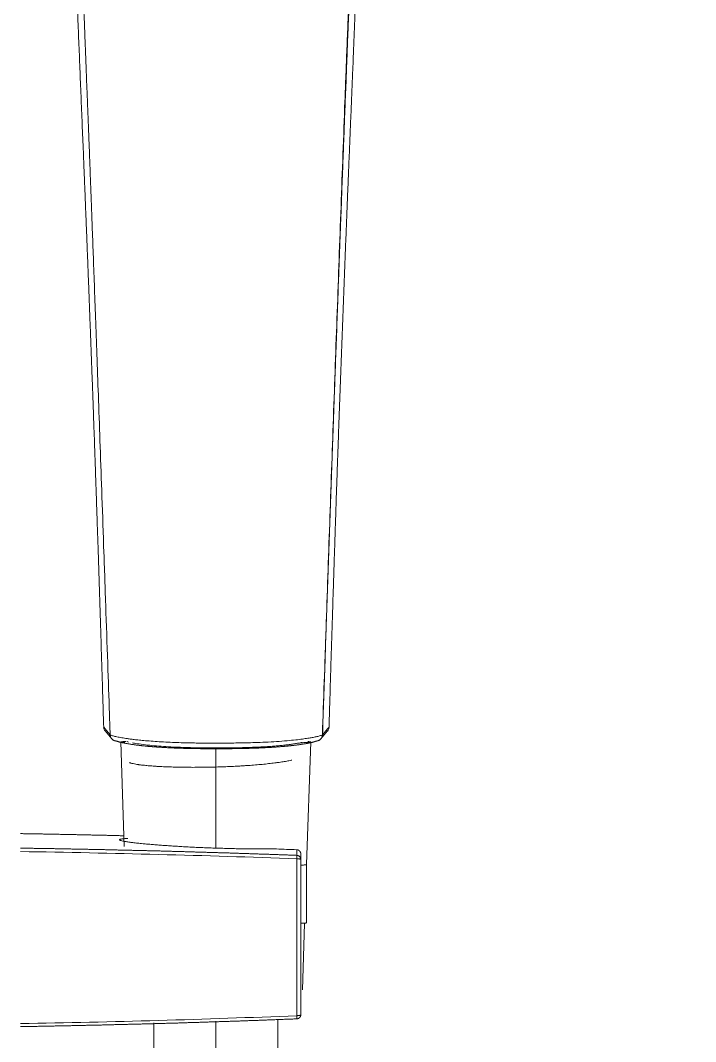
# Model space of a CAD drawing. Extents: x 8896 to 12055, y -91 to 2224.
# Drawn here: x 9919.9 to 10001.6, y 944.3 to 1068 of the extents above; entities that cross this region are included whole.
import ezdxf

# ---------------------------------------------------------------- set-up
doc = ezdxf.new("R2010")
doc.units = 0
doc.header["$LTSCALE"] = 10
doc.header["$MEASUREMENT"] = 0
doc.layers.add('1', color=7, linetype='CONTINUOUS')

msp = doc.modelspace()

# ---------------------------------------------------------------- linework, layer by layer
at = {"layer": '1', "color": 7, "linetype": 'Continuous', "lineweight": 18}
for p, q in [((9930.16, 981.95), (9930.96, 980.99)), ((9956.29, 980.99), (9957.1, 981.95)), ((9932.05, 980.61), (9932.47, 967.97)), ((9954.55, 965.76), (9955.05, 980.61)), ((9954.55, 958.71), (9954.55, 965.76)), ((9954.05, 950.61), (9954.31, 958.61)), ((9936.05, 946.59), (9936.05, 940.62)), ((9951.05, 940.62), (9951.05, 947.01))]:
    msp.add_line(p, q, dxfattribs=at)
at = {"layer": '1', "color": 7, "linetype": 'Continuous', "lineweight": 13}
for p, q in [((9943.55, 967.76), (9943.55, 979.79)), ((9943.55, 946.8), (9943.55, 940.48))]:
    msp.add_line(p, q, dxfattribs=at)
at = {"layer": '1', "color": 7, "linetype": 'Continuous', "lineweight": 18}
for major_axis, start_param, end_param in [((-11, 0), 2.784531, 3.141595), ((11, 0), 5.9758, 6.282645)]:
    msp.add_ellipse((9943.55, 965.76), major_axis=major_axis, ratio=0.017452, start_param=start_param, end_param=end_param, dxfattribs=at)
for points, degree, knots in [([(9885.62, 1160.73), (9885.62, 1160.73), (9885.62, 1160.55), (9885.62, 1160.18), (9885.62, 1159.6), (9885.62, 1158.98), (9885.62, 1158.3), (9885.62, 1157.56), (9885.62, 1156.75), (9885.62, 1155.88), (9885.62, 1154.93), (9885.62, 1153.9), (9885.62, 1152.78), (9885.62, 1151.57), (9885.62, 1150.25), (9885.62, 1148.83), (9885.62, 1147.29), (9885.62, 1145.63), (9885.62, 1143.83), (9885.62, 1141.88), (9885.62, 1139.78), (9885.62, 1137.52), (9885.62, 1135.23), (9885.62, 1133.05), (9885.63, 1131.11), (9885.62, 1129.41), (9885.61, 1127.91), (9885.64, 1126.58), (9885.74, 1125.36), (9885.92, 1124.19), (9886.17, 1123.04), (9886.51, 1121.92), (9886.92, 1120.85), (9887.4, 1119.81), (9887.95, 1118.81), (9888.59, 1117.83), (9889.3, 1116.87), (9890.12, 1115.92), (9891.04, 1114.98), (9892.09, 1114.05), (9893.27, 1113.11), (9894.64, 1112.15), (9896.23, 1111.17), (9898.11, 1110.15), (9900.33, 1109.09), (9902.87, 1108), (9905.52, 1106.96), (9908.09, 1105.98), (9910.42, 1105.09), (9912.48, 1104.26), (9914.27, 1103.47), (9915.81, 1102.72), (9917.12, 1102), (9918.22, 1101.3), (9919.16, 1100.61), (9919.98, 1099.94), (9920.7, 1099.3), (9921.32, 1098.72), (9921.84, 1098.18), (9922.27, 1097.69), (9922.63, 1097.23), (9922.92, 1096.81), (9923.18, 1096.41), (9923.43, 1096), (9923.69, 1095.53), (9923.96, 1095.01), (9924.25, 1094.41), (9924.55, 1093.73), (9924.85, 1092.94), (9925.15, 1092.04), (9925.45, 1091), (9925.74, 1089.8), (9926.02, 1088.45), (9926.28, 1086.93), (9926.5, 1085.33), (9926.68, 1083.78), (9926.82, 1082.38), (9926.93, 1081.13), (9927.02, 1080.02), (9927.09, 1079.01), (9927.15, 1078.11), (9927.2, 1077.29), (9927.24, 1076.54), (9927.28, 1075.87), (9927.31, 1075.27), (9927.34, 1074.73), (9927.37, 1074.22), (9927.39, 1073.71), (9927.42, 1073.18), (9927.44, 1072.59), (9927.47, 1071.94), (9927.5, 1071.22), (9927.54, 1070.42), (9927.57, 1069.55), (9927.61, 1068.6), (9927.66, 1067.56), (9927.7, 1066.44), (9927.75, 1065.22), (9927.8, 1063.89), (9927.86, 1062.48), (9927.91, 1060.96), (9927.98, 1059.31), (9928.05, 1057.52), (9928.12, 1055.55), (9928.21, 1053.39), (9928.3, 1051.03), (9928.39, 1048.46), (9928.5, 1045.67), (9928.61, 1042.59), (9928.74, 1039.18), (9928.88, 1035.42), (9929.03, 1031.31), (9929.19, 1026.79), (9929.37, 1021.78), (9929.57, 1016.22), (9929.79, 1010.09), (9930.02, 1003.38), (9930.26, 996.4), (9930.5, 989.62), (9930.66, 984.69), (9930.75, 982.07), (9930.77, 981.48)], 3, [0, 0, 0, 0, 0.000032, 0.002853, 0.005915, 0.009219, 0.012788, 0.016686, 0.020946, 0.025584, 0.030598, 0.036027, 0.041936, 0.048349, 0.055304, 0.062834, 0.070969, 0.079768, 0.089277, 0.09955, 0.11066, 0.122686, 0.135426, 0.147057, 0.157274, 0.166263, 0.174134, 0.181095, 0.187221, 0.193278, 0.199482, 0.205521, 0.211432, 0.217248, 0.223079, 0.228974, 0.234987, 0.241231, 0.247782, 0.254714, 0.262157, 0.270273, 0.279336, 0.289731, 0.301719, 0.315444, 0.33017, 0.343512, 0.355855, 0.366693, 0.376274, 0.384706, 0.392075, 0.398468, 0.404106, 0.409527, 0.414288, 0.4185, 0.422233, 0.425523, 0.428414, 0.430966, 0.433258, 0.435621, 0.438265, 0.44122, 0.444528, 0.448252, 0.45245, 0.457189, 0.46258, 0.46868, 0.475539, 0.483268, 0.491645, 0.499512, 0.506432, 0.512574, 0.518067, 0.523014, 0.527483, 0.531512, 0.53516, 0.538475, 0.541443, 0.544082, 0.546534, 0.548966, 0.551542, 0.554412, 0.55762, 0.561169, 0.565074, 0.569356, 0.574029, 0.579104, 0.584591, 0.590585, 0.597125, 0.60408, 0.611411, 0.619452, 0.628252, 0.63782, 0.648338, 0.660033, 0.672514, 0.686018, 0.700973, 0.717659, 0.736037, 0.756064, 0.777969, 0.802292, 0.829499, 0.859327, 0.892162, 0.927753, 0.961595, 0.991414, 1, 1, 1, 1]), ([(10001.19, 1160.54), (10001.19, 1156.6), (10001.19, 1152.67), (10001.18, 1147.75), (10001.18, 1146.77), (10001.18, 1144.8), (10001.18, 1143.82), (10001.18, 1141.85), (10001.18, 1140.86), (10001.18, 1138.9), (10001.18, 1137.91), (10001.18, 1136.44), (10001.18, 1135.95), (10001.18, 1134.96), (10001.18, 1134.47), (10001.18, 1133.49), (10001.18, 1133), (10001.17, 1132.01), (10001.17, 1131.52), (10001.17, 1130.78), (10001.17, 1130.41), (10001.17, 1130.05), (10001.17, 1129.8), (10001.17, 1129.68), (10001.18, 1129.31), (10001.18, 1129.06), (10001.18, 1128.57), (10001.18, 1128.33), (10001.18, 1127.83), (10001.18, 1127.59), (10001.17, 1127.1), (10001.16, 1126.85), (10001.14, 1126.36), (10001.13, 1126.12), (10001.1, 1125.76), (10001.09, 1125.63), (10001.06, 1125.39), (10001.02, 1125.03), (10000.97, 1124.66), (10000.89, 1124.18), (10000.84, 1123.94), (10000.69, 1123.22), (10000.57, 1122.75), (10000.28, 1121.81), (10000.11, 1121.34), (9999.83, 1120.66), (9999.73, 1120.43), (9999.52, 1119.98), (9999.41, 1119.76), (9999.06, 1119.1), (9998.8, 1118.67), (9998.25, 1117.84), (9997.96, 1117.43), (9997.33, 1116.64), (9997, 1116.25), (9996.31, 1115.51), (9995.94, 1115.15), (9995.19, 1114.46), (9994.8, 1114.12), (9993.99, 1113.48), (9993.58, 1113.17), (9992.73, 1112.57), (9992.3, 1112.28), (9991.42, 1111.72), (9990.97, 1111.46), (9990.06, 1110.94), (9989.6, 1110.69), (9988.66, 1110.2), (9988.19, 1109.97), (9986.76, 1109.29), (9985.79, 1108.86), (9984.33, 1108.24), (9983.84, 1108.04), (9982.85, 1107.65), (9982.36, 1107.45), (9981.37, 1107.07), (9980.87, 1106.88), (9979.88, 1106.49), (9979.38, 1106.3), (9978.39, 1105.92), (9977.89, 1105.73), (9976.9, 1105.35), (9976.41, 1105.15), (9975.42, 1104.75), (9974.93, 1104.55), (9973.95, 1104.13), (9973.46, 1103.92), (9972.5, 1103.47), (9972.02, 1103.24), (9971.07, 1102.76), (9970.6, 1102.5), (9969.91, 1102.1), (9969.69, 1101.97), (9969.24, 1101.68), (9969.02, 1101.54), (9968.58, 1101.24), (9968.36, 1101.08), (9967.94, 1100.76), (9967.73, 1100.6), (9967.32, 1100.27), (9967.12, 1100.1), (9966.72, 1099.75), (9966.52, 1099.58), (9966.13, 1099.22), (9965.94, 1099.04), (9965.66, 1098.76), (9965.57, 1098.66), (9965.38, 1098.47), (9965.2, 1098.28), (9965.03, 1098.09), (9964.85, 1097.89), (9964.77, 1097.78), (9964.61, 1097.58), (9964.53, 1097.47), (9964.37, 1097.26), (9964.3, 1097.15), (9964.15, 1096.94), (9964.08, 1096.83), (9963.94, 1096.6), (9963.87, 1096.49), (9963.67, 1096.15), (9963.54, 1095.92), (9963.29, 1095.46), (9963.17, 1095.23), (9963, 1094.88), (9962.95, 1094.76), (9962.84, 1094.52), (9962.73, 1094.28), (9962.63, 1094.04), (9962.53, 1093.8), (9962.49, 1093.68), (9962.35, 1093.31), (9962.26, 1093.07), (9962.1, 1092.57), (9962.02, 1092.32), (9961.87, 1091.82), (9961.8, 1091.57), (9961.67, 1091.07), (9961.6, 1090.81), (9961.49, 1090.3), (9961.43, 1090.05), (9961.32, 1089.54), (9961.27, 1089.28), (9961.17, 1088.77), (9961.13, 1088.51), (9960.99, 1087.74), (9960.91, 1087.22), (9960.76, 1086.18), (9960.69, 1085.66), (9960.57, 1084.62), (9960.51, 1084.1), (9960.41, 1083.06), (9960.36, 1082.53), (9960.27, 1081.48), (9960.23, 1080.96), (9960.15, 1079.91), (9960.12, 1079.38), (9960.05, 1078.33), (9960.02, 1077.8), (9959.96, 1076.75), (9959.93, 1076.22), (9959.88, 1075.17), (9959.85, 1074.64), (9959.8, 1073.58), (9959.78, 1073.06), (9959.73, 1072), (9959.71, 1071.47), (9959.66, 1070.41), (9959.64, 1069.88), (9959.6, 1068.82), (9959.58, 1068.29), (9959.52, 1066.7), (9959.47, 1065.64), (9959.39, 1063.52), (9959.35, 1062.46), (9959.29, 1060.87), (9959.27, 1060.33), (9959.23, 1059.27), (9959.21, 1058.74), (9959.11, 1056.08), (9959.03, 1053.96), (9958.87, 1049.7), (9958.8, 1047.57), (9958.56, 1041.19), (9958.41, 1036.92), (9958.18, 1030.53), (9958.1, 1028.4), (9957.95, 1024.13), (9957.87, 1022), (9957.65, 1015.61), (9957.5, 1011.34), (9957.27, 1004.94), (9957.2, 1002.81), (9957.05, 998.54), (9956.98, 996.41), (9956.76, 990), (9956.61, 985.74), (9956.47, 981.47)], 3, [0, 0, 0, 0, 0.0625, 0.0625, 0.078125, 0.078125, 0.09375, 0.09375, 0.109375, 0.109375, 0.125, 0.125, 0.132812, 0.132812, 0.140625, 0.140625, 0.148437, 0.148437, 0.15625, 0.15625, 0.160156, 0.162109, 0.162109, 0.164062, 0.164062, 0.167969, 0.167969, 0.171875, 0.171875, 0.175781, 0.175781, 0.179687, 0.179687, 0.183594, 0.183594, 0.185547, 0.185547, 0.1875, 0.191406, 0.191406, 0.195312, 0.195312, 0.203125, 0.203125, 0.210937, 0.210937, 0.214844, 0.214844, 0.21875, 0.21875, 0.226562, 0.226562, 0.234375, 0.234375, 0.242187, 0.242187, 0.25, 0.25, 0.257812, 0.257812, 0.265625, 0.265625, 0.273437, 0.273437, 0.28125, 0.28125, 0.289062, 0.289062, 0.296875, 0.296875, 0.3125, 0.3125, 0.320312, 0.320312, 0.328125, 0.328125, 0.335937, 0.335937, 0.34375, 0.34375, 0.351562, 0.351562, 0.359375, 0.359375, 0.367187, 0.367187, 0.375, 0.375, 0.382812, 0.382812, 0.390625, 0.390625, 0.394531, 0.394531, 0.398437, 0.398437, 0.402344, 0.402344, 0.40625, 0.40625, 0.410156, 0.410156, 0.414062, 0.414062, 0.417969, 0.417969, 0.419922, 0.419922, 0.421875, 0.423828, 0.423828, 0.425781, 0.425781, 0.427734, 0.427734, 0.429687, 0.429687, 0.431641, 0.431641, 0.433594, 0.433594, 0.4375, 0.4375, 0.441406, 0.441406, 0.443359, 0.443359, 0.445312, 0.447266, 0.447266, 0.449219, 0.449219, 0.453125, 0.453125, 0.457031, 0.457031, 0.460937, 0.460937, 0.464844, 0.464844, 0.46875, 0.46875, 0.472656, 0.472656, 0.476562, 0.476562, 0.484375, 0.484375, 0.492187, 0.492187, 0.5, 0.5, 0.507812, 0.507812, 0.515625, 0.515625, 0.523437, 0.523437, 0.53125, 0.53125, 0.539062, 0.539062, 0.546875, 0.546875, 0.554687, 0.554687, 0.5625, 0.5625, 0.570312, 0.570312, 0.578125, 0.578125, 0.59375, 0.59375, 0.609375, 0.609375, 0.617187, 0.617187, 0.625, 0.625, 0.65625, 0.65625, 0.6875, 0.6875, 0.75, 0.75, 0.78125, 0.78125, 0.8125, 0.8125, 0.875, 0.875, 0.90625, 0.90625, 0.9375, 0.9375, 1, 1, 1, 1]), ([(10001.63, 1160.73), (10001.63, 1160.52), (10001.63, 1160.11), (10001.63, 1159.5), (10001.63, 1158.9), (10001.63, 1158.31), (10001.63, 1157.72), (10001.63, 1157.14), (10001.63, 1156.55), (10001.63, 1155.96), (10001.63, 1155.36), (10001.63, 1154.77), (10001.63, 1154.18), (10001.63, 1153.59), (10001.63, 1153), (10001.63, 1152.41), (10001.63, 1151.83), (10001.63, 1151.24), (10001.63, 1150.66), (10001.63, 1150.07), (10001.63, 1149.49), (10001.63, 1148.91), (10001.63, 1148.33), (10001.63, 1147.75), (10001.63, 1147.17), (10001.63, 1146.59), (10001.63, 1146.01), (10001.63, 1145.43), (10001.63, 1144.86), (10001.63, 1144.28), (10001.63, 1143.71), (10001.63, 1143.14), (10001.63, 1142.57), (10001.63, 1141.99), (10001.63, 1141.43), (10001.63, 1140.86), (10001.63, 1140.29), (10001.63, 1139.72), (10001.63, 1139.16), (10001.63, 1138.59), (10001.63, 1138.03), (10001.63, 1137.47), (10001.63, 1136.91), (10001.63, 1136.35), (10001.63, 1135.79), (10001.63, 1135.24), (10001.64, 1134.68), (10001.64, 1134.13), (10001.64, 1133.57), (10001.63, 1133.02), (10001.63, 1132.47), (10001.63, 1131.92), (10001.63, 1131.37), (10001.63, 1130.82), (10001.63, 1130.27), (10001.64, 1129.72), (10001.64, 1129.17), (10001.64, 1128.63), (10001.64, 1128.08), (10001.64, 1127.54), (10001.62, 1126.99), (10001.6, 1126.45), (10001.56, 1125.91), (10001.51, 1125.38), (10001.44, 1124.84), (10001.35, 1124.31), (10001.25, 1123.78), (10001.13, 1123.26), (10000.99, 1122.74), (10000.83, 1122.23), (10000.67, 1121.72), (10000.48, 1121.22), (10000.28, 1120.73), (10000.06, 1120.25), (9999.82, 1119.77), (9999.48, 1119.12), (9999, 1118.32), (9998.34, 1117.38), (9997.63, 1116.49), (9996.87, 1115.64), (9996.06, 1114.84), (9995.21, 1114.09), (9994.33, 1113.38), (9993.41, 1112.71), (9992.48, 1112.07), (9991.52, 1111.48), (9990.55, 1110.92), (9989.57, 1110.39), (9988.58, 1109.89), (9987.59, 1109.41), (9986.59, 1108.95), (9985.55, 1108.5), (9984.48, 1108.05), (9983.38, 1107.61), (9982.27, 1107.17), (9981.15, 1106.74), (9980.04, 1106.32), (9978.94, 1105.9), (9977.83, 1105.47), (9976.73, 1105.04), (9975.62, 1104.6), (9974.72, 1104.23), (9974.02, 1103.93), (9973.51, 1103.7), (9973.01, 1103.47), (9972.51, 1103.24), (9972.01, 1102.99), (9971.52, 1102.75), (9971.03, 1102.49), (9970.59, 1102.24), (9970.17, 1102), (9969.78, 1101.76), (9969.37, 1101.5), (9968.95, 1101.22), (9968.52, 1100.92), (9968.07, 1100.58), (9967.62, 1100.22), (9967.17, 1099.85), (9966.74, 1099.46), (9966.32, 1099.08), (9965.93, 1098.7), (9965.57, 1098.34), (9965.25, 1097.99), (9964.95, 1097.65), (9964.69, 1097.31), (9964.44, 1096.97), (9964.21, 1096.62), (9963.99, 1096.27), (9963.79, 1095.92), (9963.6, 1095.58), (9963.41, 1095.24), (9963.24, 1094.9), (9963.07, 1094.56), (9962.92, 1094.22), (9962.78, 1093.89), (9962.65, 1093.57), (9962.53, 1093.25), (9962.41, 1092.94), (9962.31, 1092.64), (9962.21, 1092.35), (9962.12, 1092.07), (9962.04, 1091.79), (9961.96, 1091.53), (9961.89, 1091.27), (9961.82, 1091.02), (9961.76, 1090.78), (9961.7, 1090.55), (9961.65, 1090.32), (9961.6, 1090.11), (9961.55, 1089.91), (9961.51, 1089.71), (9961.44, 1089.41), (9961.35, 1088.98), (9961.24, 1088.42), (9961.14, 1087.85), (9961.04, 1087.26), (9960.95, 1086.66), (9960.86, 1086.05), (9960.77, 1085.43), (9960.69, 1084.79), (9960.62, 1084.14), (9960.54, 1083.48), (9960.48, 1082.8), (9960.41, 1082.11), (9960.35, 1081.4), (9960.29, 1080.68), (9960.23, 1079.94), (9960.18, 1079.19), (9960.13, 1078.42), (9960.07, 1077.5), (9960.01, 1076.43), (9959.94, 1075.22), (9959.88, 1074.02), (9959.82, 1072.8), (9959.76, 1071.54), (9959.71, 1070.34), (9959.67, 1069.2), (9959.62, 1068.15), (9959.58, 1067.07), (9959.53, 1065.96), (9959.49, 1064.82), (9959.45, 1063.67), (9959.4, 1062.5), (9959.36, 1061.33), (9959.31, 1060.16), (9959.26, 1058.99), (9959.22, 1057.82), (9959.17, 1056.64), (9959.13, 1055.46), (9959.08, 1054.27), (9959.04, 1053.08), (9958.99, 1051.87), (9958.94, 1050.65), (9958.9, 1049.42), (9958.85, 1048.18), (9958.8, 1046.93), (9958.76, 1045.66), (9958.71, 1044.39), (9958.67, 1043.39), (9958.63, 1042.36), (9958.58, 1041), (9958.5, 1038.76), (9958.38, 1035.61), (9958.25, 1031.88), (9958.11, 1027.98), (9957.97, 1024.31), (9957.85, 1020.95), (9957.72, 1017.28), (9957.58, 1013.2), (9957.42, 1008.6), (9957.25, 1004.01), (9957.1, 999.43), (9956.94, 994.88), (9956.78, 990.37), (9956.63, 985.91), (9956.53, 982.95), (9956.48, 981.48)], 3, [0, 0, 0, 0, 0.003334, 0.006553, 0.009708, 0.012825, 0.015932, 0.019045, 0.022166, 0.025291, 0.02842, 0.03155, 0.034679, 0.037804, 0.040923, 0.044035, 0.04714, 0.05024, 0.053334, 0.056425, 0.059511, 0.062593, 0.065671, 0.068743, 0.071811, 0.074874, 0.077932, 0.080985, 0.084032, 0.087074, 0.09011, 0.093141, 0.096167, 0.099187, 0.102201, 0.105209, 0.108212, 0.111209, 0.114199, 0.117184, 0.120163, 0.123135, 0.126102, 0.129062, 0.132016, 0.134963, 0.137905, 0.140841, 0.143771, 0.146696, 0.149617, 0.152535, 0.155448, 0.158358, 0.161264, 0.164166, 0.167064, 0.169957, 0.172843, 0.175723, 0.178595, 0.181461, 0.184321, 0.187176, 0.190027, 0.192871, 0.195708, 0.198536, 0.201356, 0.204167, 0.206968, 0.209761, 0.212544, 0.215318, 0.218083, 0.220841, 0.226761, 0.232636, 0.238471, 0.244269, 0.250032, 0.255759, 0.261451, 0.26711, 0.272732, 0.278318, 0.283865, 0.289371, 0.294838, 0.300268, 0.305664, 0.311028, 0.316886, 0.322739, 0.328585, 0.334416, 0.340225, 0.346018, 0.351806, 0.357598, 0.363402, 0.369226, 0.371929, 0.374636, 0.377345, 0.380053, 0.382759, 0.385461, 0.388158, 0.390857, 0.393005, 0.395253, 0.397609, 0.400083, 0.402688, 0.405434, 0.408297, 0.411193, 0.414079, 0.4169, 0.419597, 0.422111, 0.42444, 0.426626, 0.42872, 0.430774, 0.432851, 0.435002, 0.436921, 0.438846, 0.440774, 0.442686, 0.444562, 0.446389, 0.448165, 0.44989, 0.451565, 0.45319, 0.454765, 0.456291, 0.457768, 0.459195, 0.460573, 0.461901, 0.463181, 0.464411, 0.465593, 0.466724, 0.467807, 0.468839, 0.469822, 0.470755, 0.473516, 0.476335, 0.479212, 0.482148, 0.485142, 0.488195, 0.491306, 0.494478, 0.497713, 0.501011, 0.504376, 0.507809, 0.51131, 0.514881, 0.518522, 0.522236, 0.526025, 0.529894, 0.535866, 0.541826, 0.547723, 0.553659, 0.559821, 0.566362, 0.571342, 0.576511, 0.581843, 0.587311, 0.59289, 0.598553, 0.604271, 0.610016, 0.615762, 0.621499, 0.627237, 0.632987, 0.638759, 0.644565, 0.650412, 0.65631, 0.662268, 0.668288, 0.674366, 0.680494, 0.686668, 0.692883, 0.699136, 0.701428, 0.708006, 0.718937, 0.734311, 0.754223, 0.773572, 0.791488, 0.807921, 0.822816, 0.845206, 0.867664, 0.890109, 0.912463, 0.934671, 0.956691, 0.97848, 1, 1, 1, 1]), ([(9925.23, 1092.01), (9925.26, 1091.84), (9925.34, 1091.34), (9925.47, 1090.48), (9925.61, 1089.41), (9925.73, 1088.31), (9925.84, 1087.17), (9925.95, 1085.99), (9926.04, 1084.79), (9926.13, 1083.56), (9926.23, 1082.06), (9926.33, 1080.31), (9926.43, 1078.36), (9926.51, 1076.48), (9926.59, 1074.69), (9926.67, 1072.96), (9926.74, 1071.28), (9926.81, 1069.61), (9926.87, 1067.94), (9926.94, 1066.29), (9927.01, 1064.64), (9927.08, 1062.99), (9927.14, 1061.33), (9927.21, 1059.66), (9927.28, 1057.98), (9927.35, 1056.29), (9927.42, 1054.6), (9927.49, 1052.89), (9927.56, 1051.18), (9927.63, 1049.45), (9927.7, 1047.72), (9927.77, 1045.97), (9927.84, 1044.22), (9927.91, 1042.47), (9927.98, 1040.71), (9928.05, 1038.95), (9928.12, 1037.18), (9928.19, 1035.41), (9928.26, 1033.64), (9928.32, 1031.87), (9928.39, 1030.1), (9928.46, 1028.32), (9928.52, 1026.55), (9928.59, 1024.77), (9928.66, 1022.98), (9928.72, 1021.2), (9928.78, 1019.41), (9928.85, 1017.63), (9928.91, 1015.85), (9928.97, 1014.06), (9929.03, 1012.29), (9929.09, 1010.52), (9929.15, 1008.75), (9929.21, 1007), (9929.27, 1005.25), (9929.33, 1003.51), (9929.38, 1001.79), (9929.44, 1000.07), (9929.49, 998.37), (9929.55, 996.68), (9929.6, 995.01), (9929.65, 993.36), (9929.7, 991.72), (9929.75, 990.11), (9929.8, 988.52), (9929.85, 986.96), (9929.9, 985.42), (9929.94, 983.91), (9929.97, 982.91), (9929.99, 982.42)], 3, [0, 0, 0, 0, 0.004663, 0.01418, 0.024101, 0.034381, 0.044965, 0.055812, 0.066912, 0.078262, 0.08985, 0.108402, 0.126455, 0.143773, 0.160154, 0.175755, 0.191134, 0.206509, 0.221751, 0.236864, 0.251905, 0.266973, 0.282151, 0.297437, 0.312796, 0.328219, 0.34371, 0.359277, 0.374933, 0.390683, 0.406517, 0.422421, 0.438382, 0.454388, 0.470427, 0.486494, 0.502585, 0.518692, 0.53481, 0.550934, 0.567066, 0.583214, 0.599381, 0.615568, 0.631777, 0.648003, 0.664236, 0.680466, 0.69668, 0.712863, 0.729005, 0.745089, 0.761107, 0.777052, 0.792917, 0.808692, 0.824369, 0.839937, 0.855383, 0.870694, 0.885858, 0.900859, 0.915683, 0.930314, 0.944736, 0.958932, 0.972887, 0.986581, 1, 1, 1, 1]), ([(9957.27, 982.42), (9957.28, 982.71), (9957.29, 983.31), (9957.32, 984.21), (9957.35, 985.12), (9957.38, 986.04), (9957.41, 986.97), (9957.43, 987.91), (9957.46, 988.87), (9957.49, 989.83), (9957.52, 990.79), (9957.55, 991.77), (9957.58, 992.75), (9957.61, 993.75), (9957.65, 994.75), (9957.68, 995.75), (9957.71, 996.76), (9957.74, 997.78), (9957.77, 998.8), (9957.81, 999.83), (9957.84, 1000.86), (9957.87, 1001.9), (9957.91, 1002.94), (9957.94, 1003.99), (9957.98, 1005.04), (9958.01, 1006.09), (9958.05, 1007.15), (9958.08, 1008.21), (9958.12, 1009.27), (9958.15, 1010.34), (9958.19, 1011.41), (9958.23, 1012.48), (9958.26, 1013.55), (9958.3, 1014.63), (9958.34, 1015.7), (9958.38, 1016.78), (9958.41, 1017.86), (9958.45, 1018.94), (9958.49, 1020.02), (9958.53, 1021.1), (9958.57, 1022.18), (9958.61, 1023.25), (9958.65, 1024.33), (9958.69, 1025.41), (9958.73, 1026.48), (9958.77, 1027.56), (9958.81, 1028.63), (9958.85, 1029.7), (9958.89, 1030.77), (9958.93, 1031.84), (9958.97, 1032.91), (9959.01, 1033.98), (9959.05, 1035.05), (9959.09, 1036.12), (9959.14, 1037.19), (9959.18, 1038.26), (9959.22, 1039.33), (9959.26, 1040.39), (9959.3, 1041.46), (9959.35, 1042.52), (9959.39, 1043.58), (9959.43, 1044.64), (9959.47, 1045.7), (9959.51, 1046.75), (9959.56, 1047.81), (9959.6, 1048.86), (9959.64, 1049.9), (9959.68, 1050.95), (9959.73, 1051.98), (9959.77, 1053.02), (9959.81, 1054.05), (9959.85, 1055.08), (9959.9, 1056.1), (9959.94, 1057.12), (9959.98, 1058.14), (9960.02, 1059.16), (9960.06, 1060.17), (9960.1, 1061.18), (9960.15, 1062.19), (9960.19, 1063.19), (9960.23, 1064.19), (9960.27, 1065.18), (9960.31, 1066.17), (9960.35, 1067.17), (9960.39, 1068.17), (9960.43, 1069.18), (9960.47, 1070.19), (9960.51, 1071.2), (9960.56, 1072.22), (9960.6, 1073.24), (9960.64, 1074.27), (9960.69, 1075.32), (9960.74, 1076.41), (9960.79, 1077.54), (9960.85, 1078.7), (9960.91, 1079.89), (9960.97, 1081.09), (9961.04, 1082.32), (9961.12, 1083.56), (9961.21, 1084.79), (9961.31, 1086), (9961.41, 1087.17), (9961.52, 1088.31), (9961.65, 1089.42), (9961.79, 1090.48), (9961.92, 1091.36), (9962, 1091.87), (9962.03, 1092.05)], 3, [0, 0, 0, 0, 0.008053, 0.01621, 0.024468, 0.032822, 0.041268, 0.049803, 0.058424, 0.067126, 0.075906, 0.08476, 0.093685, 0.102677, 0.111733, 0.12085, 0.130023, 0.139252, 0.148531, 0.157858, 0.167231, 0.176647, 0.186102, 0.195595, 0.205124, 0.214685, 0.224278, 0.2339, 0.24355, 0.253227, 0.262928, 0.272652, 0.282397, 0.292159, 0.301936, 0.311724, 0.32152, 0.331322, 0.341127, 0.350932, 0.360734, 0.370532, 0.380323, 0.390106, 0.399882, 0.409651, 0.419412, 0.429167, 0.438916, 0.44866, 0.458402, 0.468141, 0.477878, 0.487613, 0.497342, 0.507066, 0.516782, 0.526489, 0.536186, 0.545873, 0.555547, 0.565207, 0.57485, 0.584473, 0.594073, 0.603647, 0.613192, 0.622706, 0.632185, 0.641629, 0.651042, 0.660425, 0.669782, 0.679114, 0.688422, 0.697707, 0.706968, 0.716199, 0.725393, 0.734541, 0.743649, 0.752736, 0.761827, 0.770943, 0.780098, 0.789303, 0.798566, 0.807866, 0.817156, 0.826462, 0.835867, 0.845527, 0.855525, 0.865876, 0.876536, 0.887446, 0.89855, 0.909813, 0.921408, 0.932765, 0.943871, 0.954723, 0.965312, 0.975596, 0.98552, 0.995038, 1, 1, 1, 1]), ([(9929.99, 982.42), (9929.99, 982.37), (9929.99, 982.31), (9930.02, 982.22), (9930.03, 982.17), (9930.07, 982.07), (9930.1, 982.03), (9930.14, 981.97), (9930.16, 981.95), (9930.17, 981.93)], 3, [0, 0, 0, 0, 0.288205, 0.288205, 0.57641, 0.57641, 0.864615, 0.864615, 1, 1, 1, 1]), ([(9957.08, 981.93), (9957.1, 981.95), (9957.11, 981.97), (9957.15, 982.03), (9957.18, 982.07), (9957.22, 982.17), (9957.24, 982.21), (9957.26, 982.31), (9957.27, 982.37), (9957.27, 982.42)], 3, [0, 0, 0, 0, 0.135384, 0.135384, 0.42359, 0.42359, 0.711795, 0.711795, 1, 1, 1, 1]), ([(9930.77, 981.48), (9930.77, 981.48), (9930.77, 981.47), (9930.77, 981.46), (9930.77, 981.44), (9930.77, 981.43), (9930.78, 981.42), (9930.78, 981.41), (9930.78, 981.39), (9930.78, 981.38), (9930.78, 981.37), (9930.79, 981.36), (9930.79, 981.34), (9930.79, 981.33), (9930.79, 981.32), (9930.8, 981.31), (9930.8, 981.29), (9930.8, 981.28), (9930.81, 981.27), (9930.81, 981.26), (9930.82, 981.25), (9930.82, 981.24), (9930.82, 981.23), (9930.83, 981.21), (9930.83, 981.2), (9930.84, 981.19), (9930.84, 981.18), (9930.85, 981.17), (9930.85, 981.16), (9930.86, 981.15), (9930.86, 981.14), (9930.87, 981.13), (9930.88, 981.12), (9930.88, 981.11), (9930.89, 981.1), (9930.89, 981.09), (9930.9, 981.08), (9930.9, 981.07), (9930.91, 981.06), (9930.92, 981.05), (9930.92, 981.05), (9930.93, 981.04), (9930.94, 981.03), (9930.94, 981.02), (9930.95, 981.01), (9930.96, 981), (9930.96, 981), (9930.97, 980.99), (9930.98, 980.98), (9930.98, 980.97), (9930.99, 980.97), (9931, 980.96), (9931, 980.95), (9931.01, 980.95), (9931.04, 980.92), (9931.08, 980.88), (9931.15, 980.83), (9931.22, 980.8), (9931.28, 980.77), (9931.33, 980.76), (9931.37, 980.74), (9931.42, 980.74), (9931.45, 980.73), (9931.49, 980.73), (9931.52, 980.72), (9931.55, 980.72), (9931.56, 980.72), (9931.57, 980.72)], 3, [0, 0, 0, 0, 0.01056, 0.021111, 0.03165, 0.042175, 0.052684, 0.063175, 0.073644, 0.084091, 0.094513, 0.104908, 0.115274, 0.125608, 0.135908, 0.146173, 0.1564, 0.166587, 0.176733, 0.186834, 0.19689, 0.206898, 0.216857, 0.226764, 0.236618, 0.246417, 0.256159, 0.265842, 0.275466, 0.285027, 0.294525, 0.303958, 0.313325, 0.322624, 0.331853, 0.341012, 0.350098, 0.359112, 0.36805, 0.376913, 0.385699, 0.394407, 0.403036, 0.411585, 0.420053, 0.428438, 0.436741, 0.44496, 0.453095, 0.461144, 0.469107, 0.476984, 0.484773, 0.492474, 0.500087, 0.576514, 0.645332, 0.706348, 0.759571, 0.801965, 0.84064, 0.875678, 0.907181, 0.935255, 0.960012, 0.981559, 1, 1, 1, 1]), ([(9930.79, 981.47), (9930.79, 981.42), (9930.8, 981.37), (9930.82, 981.28), (9930.83, 981.23), (9930.87, 981.14), (9930.9, 981.09), (9930.96, 981.01), (9930.99, 980.97), (9931.07, 980.89), (9931.11, 980.86), (9931.2, 980.81), (9931.24, 980.79), (9931.34, 980.75), (9931.38, 980.74), (9931.48, 980.72), (9931.52, 980.72), (9931.57, 980.72)], 3, [0, 0, 0, 0, 0.125, 0.125, 0.25, 0.25, 0.375, 0.375, 0.5, 0.5, 0.625, 0.625, 0.75, 0.75, 0.875, 0.875, 1, 1, 1, 1]), ([(9956.47, 981.47), (9956.38, 981.43), (9956.16, 981.35), (9955.72, 981.24), (9955.24, 981.15), (9954.7, 981.06), (9954.04, 980.96), (9953.21, 980.86), (9952.17, 980.76), (9950.94, 980.66), (9949.63, 980.59), (9948.38, 980.54), (9947.25, 980.51), (9946.24, 980.49), (9945.34, 980.48), (9944.53, 980.47), (9943.79, 980.47), (9943.08, 980.47), (9942.35, 980.47), (9941.59, 980.48), (9940.75, 980.49), (9939.82, 980.51), (9938.82, 980.54), (9937.76, 980.59), (9936.71, 980.64), (9935.73, 980.71), (9934.87, 980.78), (9934.15, 980.85), (9933.56, 980.92), (9933.08, 980.98), (9932.67, 981.04), (9932.33, 981.1), (9932.01, 981.15), (9931.73, 981.2), (9931.47, 981.26), (9931.24, 981.31), (9931.05, 981.37), (9930.9, 981.42), (9930.82, 981.45), (9930.79, 981.47), (9930.79, 981.47)], 3, [0, 0, 0, 0, 0.034562, 0.065502, 0.093865, 0.12295, 0.155068, 0.191645, 0.233146, 0.278476, 0.322196, 0.3607, 0.394488, 0.424358, 0.450691, 0.474074, 0.49551, 0.516121, 0.536995, 0.559206, 0.58374, 0.611204, 0.641696, 0.674659, 0.709034, 0.743281, 0.775279, 0.803705, 0.828924, 0.851221, 0.870942, 0.888988, 0.906362, 0.923578, 0.940447, 0.956735, 0.972227, 0.986717, 0.999998, 1, 1, 1, 1]), ([(9956.47, 981.47), (9956.47, 981.46), (9956.47, 981.46), (9956.46, 981.44), (9956.46, 981.43), (9956.46, 981.41), (9956.46, 981.4), (9956.46, 981.39), (9956.46, 981.37), (9956.45, 981.36), (9956.45, 981.35), (9956.45, 981.33), (9956.45, 981.32), (9956.44, 981.31), (9956.44, 981.29), (9956.44, 981.28), (9956.43, 981.27), (9956.43, 981.25), (9956.42, 981.24), (9956.42, 981.23), (9956.41, 981.21), (9956.41, 981.2), (9956.4, 981.19), (9956.4, 981.18), (9956.39, 981.17), (9956.39, 981.15), (9956.38, 981.14), (9956.38, 981.13), (9956.37, 981.12), (9956.36, 981.11), (9956.36, 981.1), (9956.35, 981.09), (9956.34, 981.07), (9956.34, 981.06), (9956.33, 981.05), (9956.32, 981.04), (9956.32, 981.03), (9956.31, 981.02), (9956.3, 981.01), (9956.29, 981), (9956.29, 980.99), (9956.28, 980.99), (9956.27, 980.98), (9956.26, 980.97), (9956.25, 980.96), (9956.25, 980.95), (9956.24, 980.94), (9956.23, 980.93), (9956.22, 980.93), (9956.21, 980.92), (9956.21, 980.91), (9956.2, 980.9), (9956.19, 980.9), (9956.18, 980.89), (9956.17, 980.88), (9956.16, 980.88), (9956.16, 980.87), (9956.15, 980.86), (9956.14, 980.86), (9956.13, 980.85), (9956.12, 980.85), (9956.11, 980.84), (9956.1, 980.84), (9956.1, 980.83), (9956.09, 980.83), (9956.08, 980.82), (9956.07, 980.82), (9956.06, 980.81), (9956.06, 980.81), (9956.05, 980.8), (9956.04, 980.8), (9956.03, 980.8), (9956.02, 980.79), (9956.01, 980.79), (9956.01, 980.78), (9956, 980.78), (9955.99, 980.78), (9955.98, 980.78), (9955.98, 980.77), (9955.97, 980.77), (9955.96, 980.77), (9955.95, 980.76), (9955.95, 980.76), (9955.94, 980.76), (9955.93, 980.76), (9955.92, 980.75), (9955.92, 980.75), (9955.91, 980.75), (9955.9, 980.75), (9955.9, 980.75), (9955.89, 980.74), (9955.88, 980.74), (9955.88, 980.74), (9955.87, 980.74), (9955.86, 980.74), (9955.86, 980.74), (9955.85, 980.74), (9955.85, 980.74), (9955.84, 980.73), (9955.83, 980.73), (9955.83, 980.73), (9955.82, 980.73), (9955.82, 980.73), (9955.81, 980.73), (9955.8, 980.73), (9955.8, 980.73), (9955.79, 980.73), (9955.79, 980.73), (9955.78, 980.73), (9955.78, 980.73), (9955.77, 980.72), (9955.77, 980.72), (9955.76, 980.72), (9955.76, 980.72), (9955.75, 980.72), (9955.75, 980.72), (9955.75, 980.72), (9955.74, 980.72), (9955.74, 980.72), (9955.73, 980.72), (9955.73, 980.72), (9955.73, 980.72), (9955.72, 980.72), (9955.72, 980.72), (9955.71, 980.72), (9955.71, 980.72), (9955.71, 980.72), (9955.7, 980.72), (9955.7, 980.72), (9955.7, 980.72), (9955.69, 980.72), (9955.69, 980.72), (9955.69, 980.72), (9955.69, 980.72), (9955.68, 980.72)], 3, [0, 0, 0, 0, 0.011332, 0.022673, 0.034022, 0.045374, 0.056729, 0.068083, 0.079435, 0.090782, 0.102122, 0.113452, 0.124769, 0.136073, 0.147359, 0.158626, 0.169872, 0.181094, 0.19229, 0.203457, 0.214593, 0.225697, 0.236765, 0.247797, 0.258788, 0.269738, 0.280644, 0.291505, 0.302317, 0.31308, 0.323792, 0.334449, 0.345052, 0.355597, 0.366083, 0.376508, 0.386871, 0.39717, 0.407404, 0.41757, 0.427668, 0.437697, 0.447653, 0.457538, 0.467348, 0.477084, 0.486743, 0.496325, 0.505829, 0.515253, 0.524597, 0.53386, 0.54304, 0.552138, 0.561152, 0.570082, 0.578927, 0.587686, 0.596359, 0.604946, 0.613445, 0.621856, 0.630179, 0.638414, 0.64656, 0.654617, 0.662585, 0.670463, 0.678251, 0.68595, 0.693558, 0.701076, 0.708505, 0.715843, 0.723091, 0.730248, 0.737316, 0.744294, 0.751181, 0.757979, 0.764688, 0.771306, 0.777836, 0.784276, 0.790627, 0.79689, 0.803065, 0.809151, 0.815149, 0.82106, 0.826884, 0.83262, 0.83827, 0.843834, 0.849312, 0.854704, 0.860011, 0.865233, 0.870371, 0.875424, 0.880394, 0.885281, 0.890084, 0.894805, 0.899444, 0.904001, 0.908477, 0.912872, 0.917186, 0.92142, 0.925574, 0.929649, 0.933646, 0.937563, 0.941402, 0.945164, 0.948848, 0.952455, 0.955986, 0.95944, 0.962819, 0.966122, 0.96935, 0.972503, 0.975582, 0.978587, 0.981518, 0.984376, 0.98716, 0.989872, 0.992512, 0.99508, 0.997576, 1, 1, 1, 1]), ([(9956.41, 981.18), (9956.41, 981.18), (9956.41, 981.17), (9956.4, 981.16), (9956.39, 981.15), (9956.39, 981.13), (9956.38, 981.12), (9956.37, 981.11), (9956.37, 981.1), (9956.36, 981.09), (9956.35, 981.08), (9956.35, 981.07), (9956.34, 981.05), (9956.33, 981.04), (9956.32, 981.03), (9956.31, 981.02), (9956.31, 981.01), (9956.3, 981), (9956.29, 980.99), (9956.28, 980.98), (9956.27, 980.97), (9956.26, 980.96), (9956.25, 980.95), (9956.24, 980.94), (9956.22, 980.92), (9956.18, 980.88), (9956.12, 980.85), (9956.07, 980.82), (9956.04, 980.8), (9956.01, 980.79), (9955.99, 980.78), (9955.98, 980.78), (9955.98, 980.78)], 3, [0, 0, 0, 0, 0.022199, 0.044407, 0.066616, 0.088824, 0.111033, 0.133241, 0.155449, 0.177658, 0.199866, 0.222075, 0.244283, 0.266492, 0.2887, 0.310908, 0.333117, 0.355325, 0.377534, 0.399742, 0.421951, 0.444159, 0.466368, 0.488576, 0.510784, 0.639522, 0.748652, 0.838168, 0.908064, 0.958338, 0.988986, 1, 1, 1, 1]), ([(9955.68, 980.72), (9955.49, 980.62), (9955.03, 980.52), (9954.63, 980.43), (9952.76, 980.15), (9951.24, 980.03), (9950.45, 979.96), (9949.52, 979.92), (9948.62, 979.87), (9947.64, 979.84), (9945.84, 979.79), (9941.41, 979.79), (9939.61, 979.84), (9938.63, 979.87), (9937.73, 979.92), (9936.81, 979.97), (9936.01, 980.03), (9934.49, 980.15), (9933.25, 980.34), (9931.94, 980.54), (9931.57, 980.72)], 2, [0, 0, 0, 0.0625, 0.0625, 0.125, 0.25, 0.25, 0.3125, 0.3125, 0.375, 0.375, 0.5, 0.625, 0.625, 0.6875, 0.6875, 0.75, 0.75, 0.875, 0.875, 1, 1, 1]), ([(9933.46, 980.51), (9933.63, 980.47), (9934.08, 980.4), (9935.02, 980.27), (9936.09, 980.15), (9937.2, 980.06), (9938.43, 980), (9939.54, 979.95), (9940.78, 979.92), (9942.14, 979.9), (9943.12, 979.89), (9943.63, 979.89)], 3, [0, 0, 0, 0, 0.091377, 0.204955, 0.318533, 0.432111, 0.545688, 0.659266, 0.772844, 0.886422, 1, 1, 1, 1]), ([(9943.63, 979.89), (9944.01, 979.89), (9944.75, 979.9), (9945.73, 979.91), (9946.61, 979.92), (9947.43, 979.94), (9948.18, 979.97), (9948.86, 980), (9949.51, 980.03), (9950.13, 980.07), (9950.73, 980.12), (9951.31, 980.17), (9951.89, 980.23), (9952.46, 980.3), (9952.99, 980.37), (9953.47, 980.45), (9953.81, 980.51), (9953.98, 980.54), (9954.03, 980.55)], 3, [0, 0, 0, 0, 0.064801, 0.129603, 0.194404, 0.259206, 0.324007, 0.388809, 0.45361, 0.518412, 0.583213, 0.648015, 0.712816, 0.777618, 0.842419, 0.907221, 0.972022, 1, 1, 1, 1]), ([(9952.78, 978.42), (9952.75, 978.41), (9952.72, 978.41), (9952.6, 978.38), (9952.51, 978.36), (9952.33, 978.33), (9952.24, 978.31), (9952.05, 978.27), (9951.95, 978.26), (9951.65, 978.21), (9951.44, 978.17), (9951.16, 978.13), (9951.1, 978.12), (9950.99, 978.11), (9950.82, 978.09), (9950.52, 978.05), (9950.27, 978.02), (9950.02, 977.99), (9949.9, 977.98), (9949.51, 977.93), (9949.24, 977.91), (9948.7, 977.86), (9948.14, 977.81), (9947.57, 977.77), (9947.12, 977.74), (9946.97, 977.73), (9946.79, 977.72), (9946.75, 977.72), (9946.67, 977.71), (9946.64, 977.71), (9946.52, 977.7), (9946.45, 977.7), (9946.07, 977.68), (9945.45, 977.64), (9944.84, 977.62), (9944.21, 977.6), (9943.9, 977.59), (9943.43, 977.57), (9943.27, 977.57), (9943.04, 977.56), (9942.96, 977.56), (9942.8, 977.56), (9942.72, 977.56), (9942.33, 977.55), (9942.02, 977.55), (9941.4, 977.54), (9941.1, 977.54), (9940.5, 977.54), (9940.2, 977.55), (9939.83, 977.55), (9939.76, 977.55), (9939.61, 977.55), (9939.54, 977.55), (9939.32, 977.56), (9939.17, 977.56), (9938.75, 977.57), (9938.2, 977.58), (9937.67, 977.6), (9937.16, 977.62), (9936.92, 977.63), (9936.62, 977.65), (9936.56, 977.65), (9936.44, 977.66), (9936.38, 977.66), (9936.21, 977.68), (9936.1, 977.68), (9935.77, 977.71), (9935.56, 977.72), (9935.17, 977.76), (9934.98, 977.78), (9934.63, 977.81), (9934.47, 977.83), (9934.27, 977.86), (9934.24, 977.86), (9934.16, 977.87), (9934.05, 977.89), (9933.95, 977.91), (9933.76, 977.94), (9933.64, 977.96), (9933.44, 978.01), (9933.35, 978.03), (9933.23, 978.07), (9933.2, 978.08), (9933.15, 978.1), (9933.14, 978.1), (9933.11, 978.11), (9933.11, 978.12), (9933.1, 978.12)], 3, [0, 0, 0, 0, 0.00696, 0.00696, 0.025083, 0.025083, 0.043207, 0.043207, 0.061331, 0.061331, 0.097579, 0.097579, 0.106641, 0.106641, 0.115703, 0.133826, 0.15195, 0.15195, 0.170074, 0.170074, 0.206322, 0.206322, 0.242569, 0.278817, 0.278817, 0.296941, 0.296941, 0.301472, 0.301472, 0.306003, 0.306003, 0.315065, 0.315065, 0.351312, 0.38756, 0.38756, 0.423808, 0.423808, 0.441931, 0.441931, 0.450993, 0.450993, 0.460055, 0.460055, 0.496303, 0.496303, 0.53255, 0.53255, 0.568798, 0.568798, 0.57786, 0.57786, 0.586922, 0.586922, 0.605046, 0.605046, 0.641293, 0.677541, 0.677541, 0.713789, 0.713789, 0.722851, 0.722851, 0.731913, 0.731913, 0.750036, 0.750036, 0.786284, 0.786284, 0.822532, 0.822532, 0.858779, 0.858779, 0.867841, 0.867841, 0.876903, 0.895027, 0.895027, 0.931275, 0.931275, 0.967522, 0.967522, 0.985646, 0.985646, 0.994708, 0.994708, 1, 1, 1, 1]), ([(9932.43, 969.25), (9932.33, 969.26), (9932.05, 969.26), (9931.61, 969.27), (9931.1, 969.29), (9930.59, 969.3), (9930.08, 969.31), (9929.58, 969.32), (9929.07, 969.33), (9928.56, 969.34), (9928.05, 969.36), (9927.54, 969.37), (9927.03, 969.38), (9926.53, 969.39), (9926.02, 969.4), (9925.51, 969.41), (9925, 969.42), (9924.49, 969.43), (9923.98, 969.44), (9923.47, 969.45), (9922.96, 969.46), (9922.46, 969.47), (9921.95, 969.48), (9921.44, 969.49), (9920.93, 969.49), (9920.42, 969.5), (9920.08, 969.51), (9919.91, 969.51)], 3, [0, 0, 0, 0, 0.025226, 0.065777, 0.106334, 0.146896, 0.187464, 0.228037, 0.268616, 0.309201, 0.349791, 0.390386, 0.430988, 0.471595, 0.512207, 0.552826, 0.593449, 0.634079, 0.674714, 0.715355, 0.756001, 0.796654, 0.837311, 0.877975, 0.918644, 0.959319, 1, 1, 1, 1]), ([(9950.9, 967.65), (9950.88, 967.65), (9950.85, 967.65), (9950.81, 967.65), (9950.76, 967.65), (9950.72, 967.65), (9950.67, 967.65), (9950.63, 967.65), (9950.58, 967.65), (9950.54, 967.65), (9950.49, 967.65), (9950.45, 967.65), (9950.4, 967.65), (9950.36, 967.65), (9950.31, 967.65), (9950.26, 967.65), (9950.22, 967.65), (9950.17, 967.65), (9950.12, 967.65), (9950.08, 967.65), (9949.98, 967.65), (9949.82, 967.65), (9949.62, 967.65), (9949.41, 967.65), (9949.07, 967.65), (9948.58, 967.65), (9948.04, 967.66), (9947.57, 967.66), (9947.19, 967.67), (9946.8, 967.67), (9946.27, 967.68), (9945.61, 967.7), (9944.8, 967.72), (9944, 967.74), (9943.19, 967.77), (9942.39, 967.8), (9941.59, 967.83), (9940.8, 967.87), (9940.03, 967.91), (9939.27, 967.95), (9938.54, 968), (9937.83, 968.04), (9937.14, 968.09), (9936.49, 968.14), (9935.87, 968.19), (9935.29, 968.24), (9934.81, 968.28), (9934.41, 968.32), (9934.09, 968.36), (9933.79, 968.39), (9933.51, 968.42), (9933.28, 968.45), (9933.15, 968.47), (9933.1, 968.48)], 3, [0, 0, 0, 0, 0.0026, 0.005201, 0.007804, 0.010408, 0.013015, 0.015623, 0.018233, 0.020845, 0.023459, 0.026075, 0.028693, 0.031313, 0.033935, 0.03656, 0.039187, 0.041816, 0.044448, 0.047082, 0.049719, 0.06121, 0.072622, 0.083956, 0.095219, 0.12758, 0.160139, 0.179356, 0.198577, 0.217823, 0.237115, 0.275792, 0.314532, 0.35304, 0.391612, 0.430172, 0.468777, 0.507351, 0.545959, 0.584535, 0.623137, 0.661712, 0.700302, 0.738872, 0.777449, 0.816092, 0.85476, 0.880401, 0.906033, 0.931708, 0.957347, 0.982977, 1, 1, 1, 1]), ([(9953.37, 947.08), (9953.2, 947.07), (9952.87, 947.06), (9952.36, 947.04), (9951.86, 947.02), (9951.35, 947), (9950.85, 946.98), (9950.34, 946.96), (9949.84, 946.94), (9949.33, 946.92), (9948.83, 946.9), (9948.32, 946.89), (9947.82, 946.87), (9947.31, 946.85), (9946.81, 946.83), (9946.3, 946.81), (9945.8, 946.8), (9945.29, 946.78), (9944.78, 946.76), (9944.28, 946.75), (9943.77, 946.73), (9943.27, 946.71), (9942.76, 946.7), (9942.25, 946.68), (9941.75, 946.66), (9941.24, 946.65), (9940.74, 946.63), (9940.23, 946.62), (9939.72, 946.6), (9939.22, 946.58), (9938.71, 946.57), (9938.2, 946.55), (9937.7, 946.54), (9937.19, 946.53), (9936.68, 946.51), (9936.17, 946.5), (9935.67, 946.48), (9935.16, 946.47), (9934.65, 946.46), (9934.15, 946.44), (9933.64, 946.43), (9933.13, 946.42), (9932.62, 946.4), (9932.12, 946.39), (9931.61, 946.38), (9931.1, 946.37), (9930.59, 946.35), (9930.08, 946.34), (9929.58, 946.33), (9929.07, 946.32), (9928.56, 946.31), (9928.05, 946.3), (9927.54, 946.28), (9927.03, 946.27), (9926.53, 946.26), (9926.02, 946.25), (9925.51, 946.24), (9925, 946.23), (9924.49, 946.22), (9923.98, 946.21), (9923.47, 946.2), (9922.96, 946.19), (9922.46, 946.18), (9921.95, 946.17), (9921.44, 946.17), (9920.93, 946.16), (9920.42, 946.15), (9920.08, 946.14), (9919.91, 946.14)], 3, [0, 0, 0, 0, 0.015086, 0.030174, 0.045264, 0.060356, 0.07545, 0.090545, 0.105643, 0.120743, 0.135845, 0.150948, 0.166054, 0.181162, 0.196271, 0.211383, 0.226497, 0.241612, 0.25673, 0.27185, 0.286971, 0.302095, 0.31722, 0.332348, 0.347478, 0.362609, 0.377743, 0.392879, 0.408017, 0.423156, 0.438298, 0.453442, 0.468588, 0.483736, 0.498886, 0.514038, 0.529192, 0.544348, 0.559506, 0.574666, 0.589829, 0.604993, 0.620159, 0.635328, 0.650498, 0.665671, 0.680846, 0.696023, 0.711201, 0.726382, 0.741565, 0.756751, 0.771938, 0.787127, 0.802319, 0.817512, 0.832708, 0.847906, 0.863105, 0.878307, 0.893512, 0.908718, 0.923926, 0.939137, 0.954349, 0.969564, 0.984781, 1, 1, 1, 1])]:
    msp.add_open_spline(points, degree=degree, knots=knots, dxfattribs=at)
at = {"layer": '1', "color": 7, "linetype": 'Continuous', "lineweight": 13}
for points, knots in [([(9930.02, 982.46), (9930, 982.45), (9929.99, 982.44), (9929.98, 982.43), (9929.98, 982.42), (9929.99, 982.42)], [0, 0, 0, 0, 0.5, 0.5, 1, 1, 1, 1]), ([(9957.24, 982.46), (9957.25, 982.45), (9957.26, 982.44), (9957.27, 982.43), (9957.27, 982.42), (9957.27, 982.42)], [0, 0, 0, 0, 0.5, 0.5, 1, 1, 1, 1]), ([(9956.48, 981.48), (9956.48, 981.48), (9956.48, 981.47), (9956.48, 981.46), (9956.48, 981.44), (9956.48, 981.43), (9956.48, 981.42), (9956.48, 981.4), (9956.47, 981.39), (9956.47, 981.38), (9956.47, 981.36), (9956.47, 981.35), (9956.46, 981.34), (9956.46, 981.32), (9956.46, 981.31), (9956.45, 981.3), (9956.45, 981.28), (9956.45, 981.27), (9956.44, 981.26), (9956.44, 981.25), (9956.43, 981.23), (9956.43, 981.22), (9956.42, 981.21), (9956.42, 981.2), (9956.41, 981.19), (9956.41, 981.18), (9956.41, 981.18)], [0, 0, 0, 0, 0.043478, 0.086955, 0.130433, 0.17391, 0.217388, 0.260865, 0.304343, 0.34782, 0.391298, 0.434775, 0.478253, 0.52173, 0.565208, 0.608685, 0.652163, 0.69564, 0.739118, 0.782595, 0.826073, 0.86955, 0.913028, 0.956505, 0.999983, 1, 1, 1, 1]), ([(9933.1, 968.48), (9933.07, 968.48), (9932.97, 968.5), (9932.8, 968.52), (9932.6, 968.56), (9932.39, 968.59), (9932.19, 968.64), (9932.03, 968.68), (9931.93, 968.73), (9931.9, 968.77), (9931.93, 968.81), (9932.03, 968.84), (9932.19, 968.87), (9932.41, 968.9), (9932.66, 968.92), (9932.85, 968.93), (9932.93, 968.94)], [0, 0, 0, 0, 0.017488, 0.071266, 0.125018, 0.178859, 0.263149, 0.347429, 0.433585, 0.519725, 0.605852, 0.692004, 0.776247, 0.86051, 0.941162, 1, 1, 1, 1]), ([(9919.91, 967.75), (9920.08, 967.75), (9920.42, 967.75), (9920.93, 967.74), (9921.44, 967.73), (9921.95, 967.72), (9922.46, 967.71), (9922.96, 967.7), (9923.47, 967.7), (9923.98, 967.69), (9924.49, 967.68), (9925, 967.67), (9925.51, 967.66), (9926.02, 967.65), (9926.53, 967.64), (9927.03, 967.63), (9927.54, 967.62), (9928.05, 967.61), (9928.56, 967.6), (9929.07, 967.59), (9929.58, 967.58), (9930.08, 967.57), (9930.59, 967.56), (9931.1, 967.54), (9931.61, 967.53), (9932.12, 967.52), (9932.62, 967.51), (9933.13, 967.5), (9933.64, 967.48), (9934.15, 967.47), (9934.65, 967.46), (9935.16, 967.45), (9935.67, 967.43), (9936.17, 967.42), (9936.68, 967.41), (9937.19, 967.4), (9937.7, 967.38), (9938.2, 967.37), (9938.71, 967.35), (9939.22, 967.34), (9939.72, 967.33), (9940.23, 967.31), (9940.74, 967.3), (9941.24, 967.28), (9941.75, 967.27), (9942.25, 967.25), (9942.76, 967.24), (9943.27, 967.22), (9943.77, 967.21), (9944.28, 967.19), (9944.78, 967.18), (9945.29, 967.16), (9945.8, 967.14), (9946.3, 967.13), (9946.81, 967.11), (9947.31, 967.09), (9947.82, 967.08), (9948.32, 967.06), (9948.83, 967.04), (9949.33, 967.03), (9949.84, 967.01), (9950.34, 966.99), (9950.85, 966.97), (9951.35, 966.96), (9951.86, 966.94), (9952.36, 966.92), (9952.87, 966.9), (9953.2, 966.89), (9953.37, 966.88)], [0, 0, 0, 0, 0.015219, 0.030436, 0.045651, 0.060863, 0.076074, 0.091282, 0.106489, 0.121693, 0.136895, 0.152095, 0.167292, 0.182488, 0.197682, 0.212873, 0.228062, 0.24325, 0.258435, 0.273618, 0.288799, 0.303978, 0.319154, 0.334329, 0.349502, 0.364672, 0.379841, 0.395007, 0.410172, 0.425334, 0.440494, 0.455652, 0.470808, 0.485962, 0.501114, 0.516264, 0.531412, 0.546558, 0.561702, 0.576844, 0.591984, 0.607121, 0.622257, 0.637391, 0.652523, 0.667652, 0.68278, 0.697905, 0.713029, 0.728151, 0.74327, 0.758388, 0.773504, 0.788617, 0.803729, 0.818838, 0.833946, 0.849052, 0.864155, 0.879257, 0.894357, 0.909455, 0.92455, 0.939644, 0.954736, 0.969826, 0.984914, 1, 1, 1, 1]), ([(9953.85, 966.38), (9953.85, 966.39), (9953.85, 966.39), (9953.84, 966.4), (9953.83, 966.41), (9953.81, 966.42), (9953.79, 966.42), (9953.76, 966.43), (9953.74, 966.43), (9953.69, 966.44), (9953.66, 966.44), (9953.61, 966.45), (9953.58, 966.45), (9953.52, 966.45), (9953.49, 966.46), (9953.43, 966.46), (9953.4, 966.46), (9953.37, 966.46)], [0, 0, 0, 0, 0.125, 0.125, 0.25, 0.25, 0.375, 0.375, 0.5, 0.5, 0.625, 0.625, 0.75, 0.75, 0.875, 0.875, 1, 1, 1, 1]), ([(9953.37, 947.46), (9953.37, 947.5), (9953.37, 947.57), (9953.37, 947.68), (9953.37, 947.79), (9953.37, 947.9), (9953.37, 948.01), (9953.37, 948.12), (9953.37, 948.23), (9953.37, 948.34), (9953.37, 948.45), (9953.37, 948.56), (9953.37, 948.67), (9953.37, 948.78), (9953.37, 948.89), (9953.37, 949), (9953.37, 949.11), (9953.37, 949.22), (9953.37, 949.33), (9953.37, 949.44), (9953.37, 949.55), (9953.37, 949.66), (9953.37, 949.77), (9953.37, 949.88), (9953.37, 949.99), (9953.37, 950.1), (9953.37, 950.21), (9953.37, 950.32), (9953.37, 950.43), (9953.37, 950.55), (9953.37, 950.66), (9953.37, 950.77), (9953.37, 950.88), (9953.37, 950.99), (9953.37, 951.1), (9953.37, 951.21), (9953.37, 951.32), (9953.37, 951.43), (9953.37, 951.55), (9953.37, 951.66), (9953.37, 951.77), (9953.37, 951.88), (9953.37, 951.99), (9953.37, 952.1), (9953.37, 952.21), (9953.37, 952.32), (9953.37, 952.44), (9953.37, 952.55), (9953.37, 952.66), (9953.37, 952.77), (9953.37, 952.88), (9953.37, 952.99), (9953.37, 953.11), (9953.37, 953.22), (9953.37, 953.33), (9953.37, 953.44), (9953.37, 953.55), (9953.37, 953.67), (9953.37, 953.78), (9953.37, 953.89), (9953.37, 954), (9953.37, 954.11), (9953.37, 954.22), (9953.37, 954.34), (9953.37, 954.45), (9953.37, 954.56), (9953.37, 954.67), (9953.37, 954.78), (9953.37, 954.9), (9953.37, 955.01), (9953.37, 955.12), (9953.37, 955.23), (9953.37, 955.35), (9953.37, 955.46), (9953.37, 955.57), (9953.37, 955.68), (9953.37, 955.79), (9953.37, 955.91), (9953.37, 956.02), (9953.37, 956.13), (9953.37, 956.24), (9953.37, 956.36), (9953.37, 956.47), (9953.37, 956.58), (9953.37, 956.69), (9953.37, 956.81), (9953.37, 956.95), (9953.37, 957.13), (9953.37, 957.33), (9953.37, 957.54), (9953.37, 957.75), (9953.37, 957.96), (9953.37, 958.17), (9953.37, 958.37), (9953.37, 958.58), (9953.37, 958.79), (9953.37, 959), (9953.37, 959.21), (9953.37, 959.41), (9953.37, 959.62), (9953.37, 959.83), (9953.37, 960.04), (9953.37, 960.24), (9953.37, 960.45), (9953.37, 960.66), (9953.37, 960.87), (9953.37, 961.08), (9953.37, 961.28), (9953.37, 961.49), (9953.37, 961.7), (9953.37, 961.91), (9953.37, 962.11), (9953.37, 962.32), (9953.37, 962.53), (9953.37, 962.74), (9953.37, 962.94), (9953.37, 963.15), (9953.37, 963.36), (9953.37, 963.57), (9953.37, 963.77), (9953.37, 963.98), (9953.37, 964.19), (9953.37, 964.39), (9953.37, 964.6), (9953.37, 964.81), (9953.37, 965.01), (9953.37, 965.22), (9953.37, 965.43), (9953.37, 965.63), (9953.37, 965.84), (9953.37, 966.05), (9953.37, 966.25), (9953.37, 966.39), (9953.37, 966.46)], [0, 0, 0, 0, 0.005883, 0.011766, 0.017648, 0.023531, 0.029414, 0.035296, 0.041179, 0.047062, 0.052944, 0.058827, 0.06471, 0.070592, 0.076475, 0.082358, 0.08824, 0.094123, 0.100005, 0.105888, 0.111771, 0.117653, 0.123536, 0.129418, 0.135301, 0.141183, 0.147066, 0.152948, 0.158831, 0.164713, 0.170596, 0.176478, 0.18236, 0.188243, 0.194125, 0.200008, 0.20589, 0.211772, 0.217655, 0.223537, 0.22942, 0.235302, 0.241184, 0.247067, 0.252949, 0.258831, 0.264714, 0.270596, 0.276478, 0.28236, 0.288243, 0.294125, 0.300007, 0.30589, 0.311772, 0.317654, 0.323536, 0.329418, 0.335301, 0.341183, 0.347065, 0.352947, 0.358829, 0.364712, 0.370594, 0.376476, 0.382358, 0.38824, 0.394122, 0.400005, 0.405887, 0.411769, 0.417651, 0.423533, 0.429415, 0.435297, 0.441179, 0.447061, 0.452944, 0.458826, 0.464708, 0.47059, 0.476472, 0.482354, 0.488236, 0.494118, 0.5, 0.510869, 0.521738, 0.532607, 0.543476, 0.554345, 0.565214, 0.576084, 0.586953, 0.597822, 0.608691, 0.61956, 0.630429, 0.641299, 0.652168, 0.663037, 0.673906, 0.684776, 0.695645, 0.706514, 0.717384, 0.728253, 0.739123, 0.749992, 0.760862, 0.771731, 0.782601, 0.79347, 0.80434, 0.81521, 0.826079, 0.836949, 0.847819, 0.858689, 0.869559, 0.880428, 0.891298, 0.902168, 0.913038, 0.923908, 0.934778, 0.945649, 0.956519, 0.967389, 0.978259, 0.98913, 1, 1, 1, 1]), ([(9953.37, 947.46), (9953.37, 947.46), (9953.38, 947.46), (9953.39, 947.46), (9953.4, 947.46), (9953.42, 947.46), (9953.43, 947.46), (9953.44, 947.46), (9953.45, 947.46), (9953.47, 947.47), (9953.5, 947.47), (9953.53, 947.47), (9953.55, 947.47), (9953.58, 947.47), (9953.61, 947.48), (9953.64, 947.48), (9953.68, 947.49), (9953.73, 947.5), (9953.78, 947.52), (9953.81, 947.53), (9953.83, 947.54), (9953.84, 947.55), (9953.84, 947.55), (9953.85, 947.56), (9953.85, 947.56), (9953.85, 947.57), (9953.85, 947.57), (9953.85, 947.58), (9953.85, 947.58)], [0, 0, 0, 0, 0.013439, 0.027468, 0.042098, 0.05734, 0.073205, 0.089702, 0.10684, 0.124629, 0.16581, 0.207684, 0.25018, 0.279819, 0.319499, 0.369419, 0.429698, 0.500283, 0.64726, 0.750044, 0.792182, 0.833712, 0.874564, 0.89941, 0.924403, 0.949515, 0.974723, 1, 1, 1, 1])]:
    msp.add_open_spline(points, degree=3, knots=knots, dxfattribs=at)
for points in [[(9930.77, 981.48), (9930.51, 981.79), (9930.25, 982.11), (9929.99, 982.42)], [(9957.27, 982.42), (9957.01, 982.11), (9956.74, 981.79), (9956.48, 981.48)], [(9930.77, 981.48), (9930.78, 981.48), (9930.78, 981.47), (9930.79, 981.47)], [(9956.47, 981.47), (9956.47, 981.47), (9956.48, 981.48), (9956.48, 981.48)], [(9919.91, 967.34), (9925.48, 967.25), (9936.63, 967.02), (9947.79, 966.67), (9953.37, 966.46)], [(9953.37, 967.56), (9952.55, 967.59), (9951.72, 967.62), (9950.9, 967.65)], [(9953.37, 966.88), (9953.37, 967.14), (9953.37, 967.36), (9953.37, 967.56)], [(9919.91, 946.51), (9925.48, 946.6), (9936.63, 946.85), (9947.79, 947.24), (9953.37, 947.46)]]:
    msp.add_open_spline(points, degree=3, dxfattribs=at)
at = {"layer": '1', "color": 7, "linetype": 'Continuous', "lineweight": 18}
for points, weights, knots in [([(9932.54, 980.55), (9932.05, 980.58), (9932.05, 980.61), (9932.05, 980.64), (9932.69, 980.68)], [0.907344978018, 0.942309210644, 1, 0.934300373009, 0.898075248735], [0, 0, 0, 0.467547, 0.467547, 1, 1, 1]), ([(9954.7, 980.66), (9955.05, 980.63), (9955.05, 980.61), (9955.05, 980.56), (9953.91, 980.52)], [0.91864483996, 0.951187514039, 1, 0.913688035399, 0.878246181506], [0, 0, 0, 0.361241, 0.361241, 1, 1, 1]), ([(9953.93, 958.65), (9954.55, 958.68), (9954.55, 958.71), (9954.55, 958.71)], [0.89827738123, 0.934483464038, 0.999999617322, 0.999999234646], [0, 0, 0, 0.999994, 1, 1, 1])]:
    msp.add_rational_spline(points, weights, degree=2, knots=knots, dxfattribs=at)
for points in [[(9932.82, 980.65), (9932.88, 980.64), (9932.94, 980.62), (9933.01, 980.6)], [(9953.85, 966.38), (9953.85, 966.51), (9953.85, 966.75), (9953.85, 966.96), (9953.85, 967.06)], [(9953.85, 947.58), (9953.85, 949.12), (9953.85, 952.24), (9953.85, 957.08), (9953.85, 961.87), (9953.85, 964.9), (9953.85, 966.38)]]:
    msp.add_open_spline(points, degree=3, dxfattribs=at)
for points, weights, degree in [([(9953.85, 967.06), (9953.85, 967.34), (9953.65, 967.55), (9953.37, 967.56)], [1.16234200456, 0.945885451282, 0.945885998482, 1.16234364616], 3), ([(9953.85, 966.38), (9953.85, 966.86), (9953.37, 966.88)], [1, 0.720953994468, 1], 2), ([(9953.37, 966.46), (9953.38, 966.85), (9953.37, 966.88)], [1, 0.783637185444, 1], 2), ([(9953.85, 947.58), (9953.85, 947.1), (9953.37, 947.08)], [1, 0.720951861763, 1], 2), ([(9953.37, 947.46), (9953.38, 947.08), (9953.37, 947.08)], [1, 0.783636667429, 1], 2)]:
    msp.add_rational_spline(points, weights, degree=degree, dxfattribs=at)

doc.saveas('drawing.dxf')
